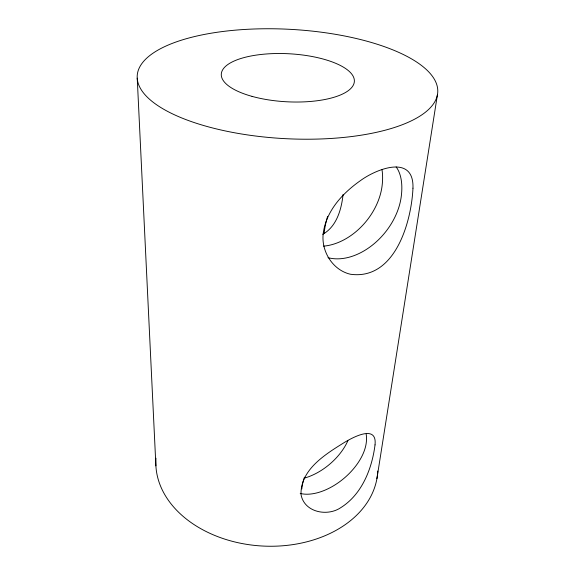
<?xml version="1.0" encoding="UTF-8"?>
<svg xmlns="http://www.w3.org/2000/svg" width="575" height="575" viewBox="0 0 575 575"><rect width="100%" height="100%" fill="white"/><g stroke="black" fill="none" stroke-linecap="round" stroke-linejoin="round"><path stroke-width="0.86" d="M343.088 194.386C341.464 209.329 336.756 226.421 322.762 234.32M376.912 478.666L437.388 94.968A150.485 54.711 3.1 0 0 221.9 31.611A150.485 54.711 3.1 0 0 203.162 125.372A150.485 54.711 3.1 0 0 437.388 94.968M137.231 78.15L155.904 465.872M377.768 471.033A111.083 80.651 3.1 0 1 261.898 545.998A111.083 80.651 3.1 0 1 155.983 458.203M382.008 169.754A57.378 32.107 -62.8 0 1 382.073 186.005A56.752 40.811 -51.3 0 1 323.545 246.15M328.009 257.672A58.01 40.688 -51 0 0 401.149 197.283A58.628 31.603 -62.5 0 0 396.153 166.923M324.135 233.587A58.628 31.603 -62.5 0 1 327.635 216.365M300.207 493.436A46.92 27.118 -40.3 0 0 340.723 480.944A46.92 27.118 -40.3 0 0 366.174 443.382A47.545 20.837 -54.4 0 0 366.153 434.118M347.911 440.637A46.108 27.399 -40.1 0 1 304.793 478.005M301.81 488.93A47.545 20.837 -54.4 0 1 304.441 477.192M412.965 188.197C411.412 222.252 394.874 280.406 350.463 274.253C332.803 270.2 321.274 251.577 323.164 233.932C325.853 211.341 342.305 193.373 360.23 180.78C376.021 169.072 414.173 153.64 412.965 188.197M375.029 444.885C371.996 468.776 361.905 494.514 340.637 507.739C327.118 516.86 304.017 512.239 301.005 494.421C300.438 469.236 325.982 453.927 344.871 442.161C353.417 437.108 377.322 424.163 375.029 444.885M252.058 96.377A66.635 24.035 3.1 0 0 354.308 81.952A66.635 24.035 3.1 0 0 257.09 54.977A66.635 24.035 3.1 0 0 252.058 96.377"/></g></svg>
